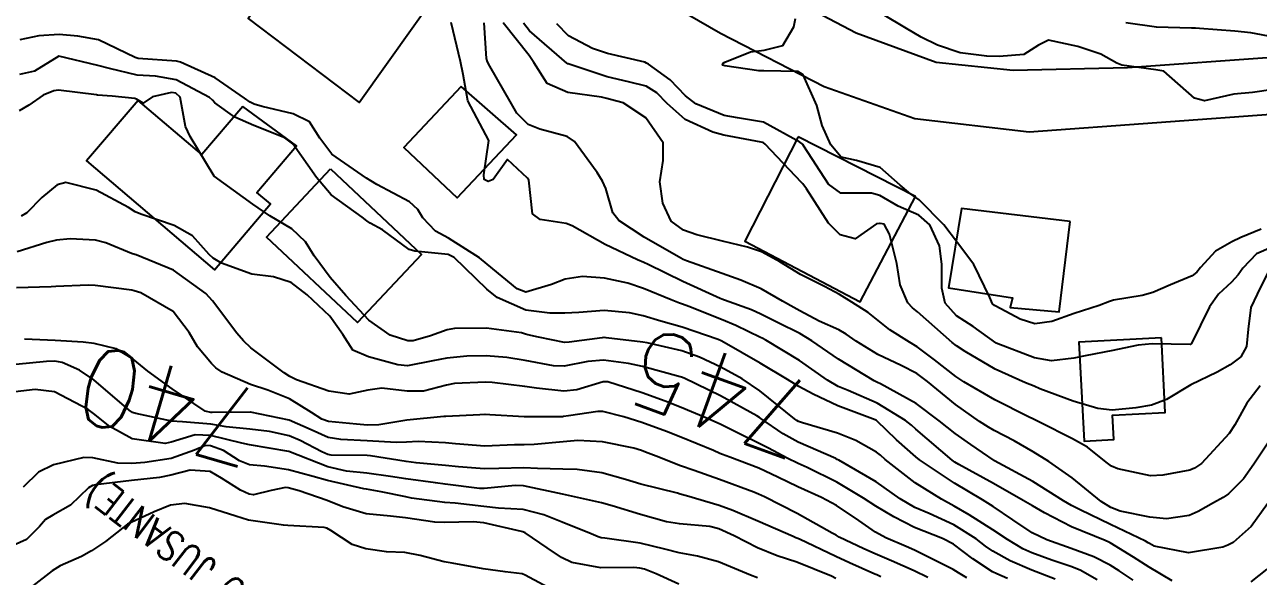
# Model space of a CAD drawing. Header units: metres. Extents: x 318500 to 325275, y 7408834 to 7428799.
# Drawn here: x 323299 to 323362, y 7421012.5 to 7421040.6 of the extents above; entities that cross this region are included whole.
import ezdxf
from ezdxf.enums import TextEntityAlignment as Align

# ---------------------------------------------------------------- set-up
doc = ezdxf.new("R2010")
doc.units = ezdxf.units.M
doc.header["$MEASUREMENT"] = 0
for name, color, linetype in [('Cotas', 45, 'Continuous'), ('Curvas de Nivel 1m', 11, 'Continuous'), ('Curvas de Nivel 5m', 15, 'Continuous'), ('Edificações', 30, 'Continuous'), ('Linha Férrea', 20, 'Continuous'), ('TEXTO', 45, 'Continuous'), ('Vias Primárias', 230, 'Continuous'), ('Vias Secundárias', 230, 'Continuous')]:
    doc.layers.add(name, color=color, linetype=linetype)
doc.styles.add('ROMANS', font='romans', dxfattribs={"height": 0.2})
doc.styles.add('Style-STANDARD', font='STANDARD.shx')

msp = doc.modelspace()

# ---------------------------------------------------------------- linework, layer by layer
at = {"layer": 'Curvas de Nivel 1m', "flags": 128}
for points, elevation in [([(323362.168, 7421030.208), (323361.12, 7421029.777), (323360.67, 7421029.56), (323359.823, 7421029.082), (323359.065, 7421028.254), (323358.884, 7421028.019), (323358.643, 7421027.822), (323357.54, 7421027.368), (323356.631, 7421026.982), (323356.088, 7421026.828), (323354.624, 7421026.586), (323354.422, 7421026.514), (323353.89, 7421026.321), (323352.616, 7421025.909), (323351.468, 7421025.495), (323350.61, 7421025.385), (323349.861, 7421025.62), (323348.619, 7421026.272), (323348.54, 7421026.312), (323348.437, 7421026.393), (323348.303, 7421026.717), (323347.495, 7421028.407), (323346.666, 7421029.506), (323345.966, 7421030.427), (323344.693, 7421031.71), (323344.258, 7421032.009), (323343.731, 7421032.455), (323342.713, 7421033.351), (323341.498, 7421033.709), (323340.721, 7421033.882), (323340.185, 7421034.505), (323339.749, 7421035.506), (323339.475, 7421036.513), (323338.776, 7421038.087), (323338.508, 7421038.254), (323336.777, 7421038.294), (323336.517, 7421038.294), (323334.78, 7421038.534), (323334.664, 7421038.581), (323334.692, 7421038.67), (323334.782, 7421038.732), (323336.092, 7421039.259), (323336.792, 7421039.345), (323337.744, 7421039.588), (323338.298, 7421040.528), (323338.385, 7421040.958)], 753), ([(323362.771, 7421037.336), (323361.727, 7421037.173), (323360.769, 7421037.092), (323359.264, 7421036.751), (323358.766, 7421036.89), (323357.195, 7421038.276), (323356.781, 7421038.346), (323355.052, 7421038.573), (323354.785, 7421038.673), (323353.982, 7421039.132), (323352.798, 7421039.532), (323351.311, 7421039.846), (323350.799, 7421039.601), (323350.041, 7421039.121), (323348.789, 7421039.013), (323348.156, 7421039.033), (323346.792, 7421039.211), (323345.632, 7421039.597), (323344.804, 7421040.007), (323344.049, 7421040.451), (323342.821, 7421041.177)], 754), ([(323362.49, 7421016.2), (323361.644, 7421015.04), (323360.725, 7421014.226), (323360.458, 7421014.076), (323360.207, 7421013.983), (323358.454, 7421013.698), (323356.7, 7421014.036), (323356.459, 7421014.162), (323356.385, 7421014.207), (323356.249, 7421014.283), (323354.472, 7421015.135), (323352.927, 7421015.89), (323352.486, 7421016.101), (323352.068, 7421016.344), (323350.505, 7421017.328), (323348.549, 7421018.39), (323348.531, 7421018.401), (323347.334, 7421019.214), (323346.534, 7421019.776), (323345.727, 7421020.428), (323344.553, 7421021.31), (323342.723, 7421022.312), (323342.569, 7421022.387), (323342.411, 7421022.472), (323340.586, 7421023.579), (323339.221, 7421024.514), (323338.604, 7421024.881), (323337.501, 7421025.429), (323336.613, 7421025.879), (323336.145, 7421026.087), (323334.765, 7421026.578), (323334.621, 7421026.631), (323334.537, 7421026.665), (323332.634, 7421027.546), (323330.861, 7421028.413), (323330.648, 7421028.508), (323330.321, 7421028.635), (323328.661, 7421029.424), (323326.983, 7421030.37), (323326.677, 7421030.502), (323325.345, 7421030.7), (323324.96, 7421030.983), (323324.765, 7421032.709), (323324.702, 7421032.812), (323323.678, 7421033.764), (323322.951, 7421032.736), (323322.699, 7421032.647), (323322.488, 7421032.742), (323322.471, 7421032.975), (323322.73, 7421034.74), (323321.651, 7421036.751), (323321.426, 7421038.098), (323321.281, 7421038.755), (323320.81, 7421040.76)], 748), ([(323362.531, 7421019.339), (323361.783, 7421018.211), (323361.256, 7421017.472), (323360.497, 7421016.71), (323360.214, 7421016.515), (323359.724, 7421016.241), (323358.939, 7421015.798), (323358.48, 7421015.603), (323357.323, 7421015.426), (323356.478, 7421015.508), (323354.96, 7421015.826), (323354.485, 7421016.008), (323353.985, 7421016.318), (323352.508, 7421017.517), (323351.321, 7421018.352), (323350.525, 7421018.845), (323349.556, 7421019.401), (323348.535, 7421019.936), (323348.247, 7421020.104), (323347.783, 7421020.401), (323346.553, 7421021.266), (323345.13, 7421022.434), (323344.576, 7421022.837), (323343.788, 7421023.246), (323342.59, 7421023.816), (323341.477, 7421024.487), (323340.966, 7421024.857), (323340.606, 7421025.064), (323339.598, 7421025.522), (323338.615, 7421026.036), (323338.296, 7421026.204), (323337.717, 7421026.534), (323336.629, 7421027.167), (323335.602, 7421027.599), (323334.64, 7421027.943), (323332.819, 7421028.598), (323332.651, 7421028.663), (323332.524, 7421028.729), (323330.668, 7421029.799), (323329.372, 7421030.65), (323329.063, 7421031.033), (323328.696, 7421032.289), (323328.54, 7421032.662), (323328.268, 7421033.103), (323327.108, 7421034.676), (323326.734, 7421034.933), (323325.341, 7421035.303), (323324.738, 7421035.541), (323324.155, 7421036.13), (323323.813, 7421036.724), (323322.777, 7421038.521), (323322.667, 7421038.741), (323322.616, 7421038.908), (323322.491, 7421040.743)], 749), ([(323362.601, 7421028.201), (323361.957, 7421026.883), (323361.637, 7421026.215), (323361.505, 7421025.113), (323361.421, 7421024.218), (323361.117, 7421023.697), (323360.586, 7421023.281), (323359.909, 7421022.911), (323358.57, 7421022.26), (323357.322, 7421021.509), (323356.554, 7421021.228), (323355.759, 7421021.085), (323354.55, 7421020.98), (323353.814, 7421021.058), (323352.556, 7421021.432), (323350.855, 7421022.068), (323350.567, 7421022.189), (323350.137, 7421022.366), (323348.58, 7421023.066), (323347.041, 7421023.966), (323346.598, 7421024.256), (323346.39, 7421024.422), (323344.615, 7421025.984), (323344.364, 7421026.19), (323344.117, 7421026.448), (323343.723, 7421027.364), (323343.561, 7421028.456), (323343.19, 7421029.945), (323342.913, 7421030.467), (323342.713, 7421030.503), (323342.68, 7421030.503), (323342.514, 7421030.472), (323341.439, 7421029.718), (323340.671, 7421029.923), (323340.073, 7421030.506), (323338.946, 7421032.269), (323338.758, 7421032.519), (323338.701, 7421032.586), (323336.845, 7421034.548), (323336.731, 7421034.622), (323336.633, 7421034.65), (323334.736, 7421035.005), (323334.159, 7421035.165), (323332.748, 7421035.811), (323331.838, 7421036.614), (323331.315, 7421037.171), (323330.769, 7421037.505), (323329.857, 7421037.729), (323328.773, 7421037.977), (323326.835, 7421038.623), (323326.78, 7421038.636), (323326.749, 7421038.65), (323326.712, 7421038.681), (323324.804, 7421040.336), (323324.492, 7421040.715)], 751), ([(323362.666, 7421029.28), (323361.93, 7421028.942), (323361.227, 7421028.221), (323360.99, 7421027.88), (323360.639, 7421027.512), (323359.978, 7421026.892), (323359.527, 7421026.246), (323358.601, 7421024.378), (323358.536, 7421024.325), (323356.601, 7421024.355), (323355.886, 7421024.291), (323354.827, 7421024.076), (323354.596, 7421024.023), (323353.175, 7421023.747), (323352.589, 7421023.63), (323351.455, 7421023.484), (323350.589, 7421023.647), (323348.636, 7421024.389), (323348.613, 7421024.403), (323347.451, 7421025.25), (323346.614, 7421025.793), (323346.031, 7421026.426), (323345.855, 7421027.205), (323345.862, 7421028.428), (323345.736, 7421029.357), (323345.248, 7421030.434), (323344.685, 7421030.916), (323343.62, 7421031.387), (323342.695, 7421031.932), (323342.259, 7421032.04), (323340.695, 7421032.039), (323340.079, 7421032.506), (323338.807, 7421034.441), (323338.759, 7421034.52), (323338.731, 7421034.558), (323338.601, 7421034.653), (323336.747, 7421035.676), (323335.429, 7421035.891), (323334.751, 7421036.007), (323333.295, 7421036.595), (323332.764, 7421037.019), (323331.991, 7421037.83), (323330.884, 7421038.628), (323330.781, 7421038.685), (323330.689, 7421038.724), (323328.788, 7421039.175), (323328.028, 7421039.431), (323326.801, 7421040.069), (323326.193, 7421040.689)], 752), ([(323357.612, 7421012.268), (323356.447, 7421012.961), (323355.639, 7421013.479), (323354.459, 7421014.21), (323354.389, 7421014.241), (323354.192, 7421014.314), (323352.47, 7421015.022), (323351.096, 7421015.739), (323350.486, 7421016.093), (323350.018, 7421016.367), (323348.503, 7421017.234), (323346.729, 7421018.205), (323346.519, 7421018.324), (323346.385, 7421018.421), (323344.536, 7421020), (323344.303, 7421020.209), (323344.003, 7421020.448), (323342.553, 7421021.327), (323341.083, 7421021.972), (323340.565, 7421022.187), (323340.024, 7421022.505), (323338.585, 7421023.513), (323336.874, 7421024.546), (323336.69, 7421024.638), (323336.601, 7421024.684), (323335.332, 7421025.294), (323334.61, 7421025.6), (323332.944, 7421026.27), (323332.618, 7421026.389), (323332.456, 7421026.44), (323332.032, 7421026.609), (323330.628, 7421027.186), (323329.82, 7421027.454), (323328.636, 7421027.708), (323327.518, 7421027.79), (323326.635, 7421027.65), (323325.934, 7421027.387), (323324.624, 7421026.996), (323324.178, 7421027.165), (323322.645, 7421028.421), (323322.25, 7421028.744), (323320.665, 7421029.753), (323320.002, 7421030.102), (323319.352, 7421030.78), (323319.109, 7421031.216), (323318.682, 7421031.601), (323317.011, 7421032.491), (323316.698, 7421032.679), (323316.482, 7421032.813), (323314.718, 7421034.04), (323314.1, 7421034.849), (323313.567, 7421035.686), (323312.742, 7421036.098), (323311.164, 7421036.467), (323310.747, 7421036.593), (323310.541, 7421036.686), (323310.252, 7421036.897), (323308.765, 7421037.929), (323306.987, 7421038.737), (323306.777, 7421038.78), (323304.826, 7421038.922), (323304.779, 7421038.93), (323304.668, 7421038.972), (323302.793, 7421039.87), (323301.752, 7421040.059), (323300.797, 7421040.147), (323299.762, 7421040.074), (323298.792, 7421039.873)], 747), ([(323355.623, 7421012.292), (323354.91, 7421012.768), (323354.448, 7421013.062), (323353.618, 7421013.489), (323352.456, 7421013.914), (323351.222, 7421014.352), (323350.465, 7421014.721), (323349.479, 7421015.371), (323348.485, 7421016.056), (323347.933, 7421016.398), (323346.502, 7421017.25), (323344.72, 7421018.438), (323344.522, 7421018.592), (323343.536, 7421019.461), (323342.54, 7421020.434), (323342.519, 7421020.45), (323342.46, 7421020.471), (323340.55, 7421021.188), (323339.281, 7421021.791), (323338.565, 7421022.174), (323337.97, 7421022.529), (323336.582, 7421023.374), (323334.749, 7421024.427), (323334.599, 7421024.508), (323334.436, 7421024.582), (323332.606, 7421025.209), (323331.513, 7421025.52), (323330.611, 7421025.778), (323329.914, 7421025.942), (323328.614, 7421026.064), (323327.321, 7421025.964), (323326.612, 7421025.921), (323325.844, 7421025.923), (323324.614, 7421026.075), (323323.156, 7421026.725), (323322.626, 7421027.152), (323320.967, 7421028.757), (323320.652, 7421028.909), (323318.953, 7421029.084), (323318.654, 7421029.179), (323317.295, 7421030.172), (323316.667, 7421030.516), (323316.496, 7421030.64), (323316.261, 7421030.816), (323314.687, 7421031.963), (323313.93, 7421032.852), (323312.725, 7421034.556), (323312.318, 7421034.874), (323310.736, 7421035.501), (323309.753, 7421035.918), (323308.747, 7421036.661), (323308.623, 7421036.796), (323308.467, 7421036.924), (323306.763, 7421037.825), (323305.707, 7421038.019), (323304.767, 7421038.074), (323303.364, 7421038.399), (323302.773, 7421038.553), (323300.78, 7421039.03), (323299.536, 7421038.275), (323298.766, 7421038.097)], 746), ([(323351.644, 7421012.348), (323350.445, 7421012.815), (323349.355, 7421013.282), (323348.454, 7421013.785), (323348.094, 7421014.033), (323347.605, 7421014.403), (323346.471, 7421015.123), (323345.218, 7421015.693), (323344.483, 7421016.002), (323343.736, 7421016.451), (323342.503, 7421017.308), (323340.592, 7421018.426), (323340.519, 7421018.463), (323340.447, 7421018.501), (323338.528, 7421019.347), (323337.757, 7421019.757), (323336.615, 7421020.549), (323336.541, 7421020.601), (323336.404, 7421020.69), (323334.557, 7421021.712), (323332.708, 7421022.599), (323332.571, 7421022.652), (323332.495, 7421022.677), (323330.579, 7421023.206), (323329.862, 7421023.36), (323328.583, 7421023.52), (323327.787, 7421023.463), (323326.578, 7421023.217), (323326.033, 7421023.234), (323324.582, 7421023.514), (323323.648, 7421023.655), (323322.585, 7421023.738), (323321.606, 7421023.723), (323320.583, 7421023.63), (323319.863, 7421023.489), (323318.577, 7421023.234), (323318.08, 7421023.29), (323316.579, 7421023.687), (323315.787, 7421024.026), (323315.278, 7421024.83), (323314.604, 7421025.777), (323313.45, 7421026.858), (323312.629, 7421027.495), (323311.737, 7421027.775), (323310.635, 7421027.914), (323309.08, 7421028.477), (323308.647, 7421028.73), (323308.448, 7421028.923), (323307.593, 7421029.869), (323306.664, 7421030.392), (323304.966, 7421030.967), (323304.672, 7421031.091), (323304.335, 7421031.315), (323302.688, 7421032.205), (323301.133, 7421032.583), (323300.692, 7421032.469), (323299.902, 7421031.818), (323299.146, 7421031.045), (323298.85, 7421030.866)], 744), ([(323349.21, 7421012.378), (323348.671, 7421012.615), (323348.443, 7421012.731), (323347.435, 7421013.391), (323346.457, 7421014.128), (323345.895, 7421014.426), (323344.468, 7421014.991), (323343.399, 7421015.533), (323342.484, 7421016.077), (323341.855, 7421016.48), (323340.502, 7421017.294), (323338.988, 7421018.041), (323338.516, 7421018.259), (323337.96, 7421018.528), (323337.011, 7421019.029), (323336.527, 7421019.279), (323335.658, 7421019.69), (323334.537, 7421020.251), (323333.814, 7421020.587), (323332.548, 7421021.107), (323331.736, 7421021.428), (323330.558, 7421021.86), (323328.803, 7421022.42), (323328.566, 7421022.421), (323327.219, 7421022.011), (323326.559, 7421021.946), (323325.165, 7421022.097), (323324.562, 7421022.172), (323322.904, 7421022.387), (323322.565, 7421022.408), (323320.984, 7421022.334), (323320.562, 7421022.256), (323319.389, 7421021.946), (323318.557, 7421021.94), (323317.268, 7421022.094), (323316.558, 7421021.986), (323315.593, 7421021.786), (323314.557, 7421021.948), (323312.908, 7421022.522), (323312.567, 7421022.694), (323312.276, 7421022.873), (323310.583, 7421024.149), (323310.198, 7421024.508), (323309.855, 7421024.901), (323308.614, 7421026.551), (323308.274, 7421026.925), (323306.637, 7421028.115), (323304.725, 7421028.893), (323304.649, 7421028.918), (323304.492, 7421028.972), (323303.169, 7421029.506), (323302.656, 7421029.641), (323301.36, 7421029.722), (323300.656, 7421029.65), (323300.169, 7421029.521), (323298.65, 7421029.05)], 743), ([(323347.139, 7421012.41), (323346.702, 7421012.676), (323346.444, 7421012.837), (323345.626, 7421013.25), (323344.454, 7421013.827), (323344.032, 7421014.023), (323343, 7421014.462), (323342.464, 7421014.756), (323341.615, 7421015.34), (323340.484, 7421016.105), (323339.711, 7421016.508), (323338.498, 7421017.061), (323337.48, 7421017.561), (323336.512, 7421018.011), (323335.027, 7421018.572), (323334.655, 7421018.712), (323334.522, 7421018.768), (323334.196, 7421018.911), (323332.53, 7421019.595), (323331.807, 7421019.885), (323330.537, 7421020.348), (323329.63, 7421020.639), (323328.544, 7421020.904), (323328.296, 7421020.902), (323326.798, 7421020.676), (323326.54, 7421020.643), (323326.497, 7421020.638), (323324.539, 7421020.636), (323322.783, 7421020.728), (323322.54, 7421020.747), (323322.523, 7421020.747), (323322.269, 7421020.734), (323320.539, 7421020.657), (323320.429, 7421020.652), (323318.537, 7421020.459), (323317.109, 7421020.229), (323316.534, 7421020.215), (323315.966, 7421020.25), (323314.536, 7421020.396), (323314.203, 7421020.512), (323313.669, 7421020.853), (323312.55, 7421021.544), (323311.439, 7421021.999), (323310.561, 7421022.274), (323309.109, 7421022.912), (323308.788, 7421023.132), (323308.574, 7421023.355), (323307.859, 7421024.207), (323307.422, 7421024.938), (323306.606, 7421026.002), (323304.954, 7421026.967), (323304.621, 7421027.069), (323304.5, 7421027.094), (323302.625, 7421027.335), (323302.28, 7421027.35), (323300.624, 7421027.28), (323300.387, 7421027.269), (323298.622, 7421027.212)], 742), ([(323345.148, 7421012.433), (323344.443, 7421012.779), (323343.281, 7421013.29), (323342.452, 7421013.64), (323341.87, 7421013.895), (323340.622, 7421014.498), (323340.461, 7421014.588), (323340.267, 7421014.698), (323338.478, 7421015.701), (323336.809, 7421016.545), (323336.492, 7421016.691), (323336.266, 7421016.781), (323334.503, 7421017.433), (323333.21, 7421017.889), (323332.513, 7421018.137), (323331.269, 7421018.619), (323330.733, 7421018.838), (323330.523, 7421018.915), (323330.129, 7421019.029), (323328.527, 7421019.361), (323327.281, 7421019.422), (323326.527, 7421019.362), (323325.048, 7421019.225), (323324.525, 7421019.21), (323324.042, 7421019.198), (323322.524, 7421019.139), (323321.026, 7421019.253), (323320.525, 7421019.299), (323319.118, 7421019.374), (323318.525, 7421019.337), (323318.005, 7421019.316), (323316.526, 7421019.407), (323315.17, 7421019.474), (323314.527, 7421019.586), (323313.654, 7421019.975), (323312.536, 7421020.459), (323310.561, 7421020.869), (323310.54, 7421020.872), (323308.608, 7421020.85), (323308.539, 7421020.858), (323308.246, 7421020.924), (323306.557, 7421022.057), (323305.318, 7421022.963), (323304.576, 7421023.583), (323303.709, 7421024.11), (323302.584, 7421024.372), (323302.01, 7421024.434), (323300.585, 7421024.526), (323299.031, 7421024.6)], 741), ([(323340.438, 7421012.387), (323340.231, 7421012.502), (323338.447, 7421013.214), (323337.448, 7421013.533), (323336.454, 7421013.94), (323335.262, 7421014.562), (323334.465, 7421014.914), (323334.013, 7421015.03), (323332.469, 7421015.167), (323331.799, 7421015.281), (323330.475, 7421015.647), (323329.028, 7421016.098), (323328.484, 7421016.242), (323326.49, 7421016.68), (323324.496, 7421017.117), (323324.074, 7421017.137), (323322.494, 7421016.977), (323322.246, 7421016.981), (323320.497, 7421017.196), (323320.007, 7421017.258), (323318.5, 7421017.465), (323317.705, 7421017.595), (323316.504, 7421017.761), (323315.467, 7421017.864), (323314.509, 7421018.087), (323312.52, 7421018.87), (323310.515, 7421019.206), (323310.125, 7421019.287), (323308.522, 7421019.688), (323307.738, 7421019.716), (323306.516, 7421019.337), (323306.199, 7421019.268), (323304.518, 7421019.518), (323303.382, 7421020.133), (323302.537, 7421020.809), (323302.276, 7421021.004), (323300.553, 7421021.909), (323299.564, 7421022.03), (323298.553, 7421021.914)], 739), ([(323336.438, 7421012.419), (323336.096, 7421012.553), (323334.447, 7421013.232), (323333.389, 7421013.526), (323332.451, 7421013.7), (323331.722, 7421013.881), (323330.456, 7421014.18), (323328.658, 7421014.448), (323328.458, 7421014.465), (323328.309, 7421014.502), (323327.96, 7421014.657), (323326.469, 7421015.265), (323325.542, 7421015.626), (323324.478, 7421015.903), (323323.224, 7421015.978), (323322.48, 7421016.051), (323321.013, 7421016.221), (323320.483, 7421016.265), (323318.781, 7421016.49), (323318.486, 7421016.545), (323317.24, 7421016.803), (323316.492, 7421016.938), (323316.341, 7421016.964), (323314.498, 7421017.379), (323313.76, 7421017.592), (323312.506, 7421017.929), (323311.271, 7421018.113), (323310.503, 7421018.18), (323310.001, 7421018.394), (323309.19, 7421018.91), (323308.514, 7421019.16), (323308.271, 7421019.167), (323307.698, 7421018.932), (323306.505, 7421018.498), (323305.165, 7421018.302), (323304.503, 7421018.244), (323303.786, 7421018.263), (323302.505, 7421018.546), (323302.055, 7421018.556), (323300.502, 7421018.184), (323299.732, 7421017.803), (323298.962, 7421017.045)], 738), ([(323332.432, 7421012.089), (323331.269, 7421012.618), (323330.675, 7421012.859), (323330.443, 7421012.919), (323330.134, 7421012.942), (323328.443, 7421012.924), (323326.97, 7421013.197), (323326.448, 7421013.447), (323325.709, 7421013.948), (323324.586, 7421014.708), (323324.461, 7421014.765), (323324.395, 7421014.777), (323322.467, 7421015.221), (323321.931, 7421015.275), (323320.467, 7421015.237), (323319.97, 7421015.265), (323318.47, 7421015.484), (323317.703, 7421015.566), (323316.473, 7421015.68), (323315.274, 7421016.032), (323314.483, 7421016.358), (323313.041, 7421016.862), (323312.492, 7421017.01), (323312.344, 7421017.019), (323311.622, 7421016.879), (323310.716, 7421016.658), (323310.487, 7421016.687), (323310.046, 7421016.897), (323309.079, 7421017.495), (323308.499, 7421017.842), (323307.483, 7421017.918), (323306.497, 7421017.652), (323305.915, 7421017.537), (323304.494, 7421017.386), (323302.651, 7421017.157), (323302.491, 7421017.128), (323302.288, 7421017.003), (323301.375, 7421016.118), (323300.469, 7421015.607), (323300.102, 7421015.397), (323299.781, 7421015.037), (323299.119, 7421014.374), (323298.445, 7421014.067)], 737), ([(323326.423, 7421011.561), (323324.59, 7421012.556), (323324.439, 7421012.625), (323323.565, 7421012.719), (323322.442, 7421012.883), (323320.862, 7421013.171), (323320.445, 7421013.241), (323319.232, 7421013.563), (323318.449, 7421013.709), (323317.497, 7421013.752), (323316.451, 7421013.89), (323315.755, 7421014.123), (323314.663, 7421014.837), (323314.462, 7421014.948), (323314.317, 7421014.987), (323312.463, 7421015.086), (323312.239, 7421015.097), (323310.467, 7421015.362), (323309.814, 7421015.556), (323308.476, 7421015.984), (323307.216, 7421016.202), (323306.478, 7421016.125), (323305.643, 7421015.787), (323304.464, 7421015.238), (323304.288, 7421015.148), (323304.037, 7421014.976), (323303.163, 7421014.276), (323302.442, 7421013.792), (323301.932, 7421013.514), (323300.852, 7421013.024), (323300.427, 7421012.767), (323299.455, 7421012.004)], 736), ([(323362.447, 7421012.861), (323361.636, 7421012.212)], 747)]:
    msp.add_lwpolyline(points, dxfattribs=dict(at, elevation=elevation))
at = {"layer": 'Curvas de Nivel 5m', "flags": 128}
for points, elevation in [([(323362.104, 7421022.207), (323361.438, 7421021.335), (323360.814, 7421020.226), (323360.536, 7421019.785), (323359.111, 7421018.251), (323358.765, 7421018.008), (323358.515, 7421017.917), (323357.134, 7421017.65), (323356.51, 7421017.63), (323354.84, 7421017.981), (323354.517, 7421018.113), (323354.256, 7421018.314), (323353.289, 7421019.09), (323352.532, 7421019.513), (323350.852, 7421020.357), (323350.542, 7421020.509), (323350.28, 7421020.628), (323348.557, 7421021.502), (323346.985, 7421022.414), (323346.574, 7421022.695), (323345.485, 7421023.533), (323344.596, 7421024.198), (323344.2, 7421024.446), (323343.209, 7421025.064), (323342.611, 7421025.543), (323342.091, 7421025.954), (323341.263, 7421026.49), (323340.626, 7421026.872), (323339.864, 7421027.275), (323338.641, 7421027.903), (323337.579, 7421028.536), (323336.657, 7421029.045), (323335.93, 7421029.291), (323334.665, 7421029.601), (323333.347, 7421029.916), (323332.673, 7421030.158), (323332.047, 7421030.609), (323331.605, 7421031.533), (323331.454, 7421032.619), (323331.625, 7421033.707), (323331.633, 7421034.616), (323330.749, 7421035.888), (323329.594, 7421036.647), (323328.934, 7421036.83), (323328.762, 7421036.868), (323328.49, 7421036.936), (323326.765, 7421037.178), (323325.701, 7421037.633), (323325.026, 7421038.706), (323324.785, 7421039.074), (323323.462, 7421040.73)], 750), ([(323362.807, 7421040.002), (323361.633, 7421040.218), (323360.811, 7421040.315), (323359.01, 7421040.454), (323358.813, 7421040.462), (323358.612, 7421040.464), (323356.814, 7421040.514), (323355.251, 7421040.738)], 755), ([(323353.783, 7421012.32), (323352.918, 7421012.806), (323352.447, 7421012.996), (323351.474, 7421013.325), (323350.453, 7421013.694), (323349.99, 7421013.901), (323349.216, 7421014.379), (323348.467, 7421014.873), (323347.247, 7421015.64), (323346.485, 7421016.08), (323345.844, 7421016.426), (323344.502, 7421017.263), (323342.97, 7421018.463), (323342.73, 7421018.674), (323342.524, 7421018.837), (323341.475, 7421019.432), (323340.533, 7421019.802), (323338.736, 7421020.32), (323338.539, 7421020.393), (323338.455, 7421020.437), (323338.337, 7421020.523), (323336.561, 7421021.954), (323335.664, 7421022.564), (323334.579, 7421023.16), (323333.493, 7421023.685), (323332.591, 7421024.003), (323330.818, 7421024.405), (323330.597, 7421024.441), (323328.728, 7421024.658), (323328.615, 7421024.675), (323328.6, 7421024.673), (323328.518, 7421024.661), (323326.839, 7421024.435), (323326.596, 7421024.431), (323325.265, 7421024.7), (323324.714, 7421024.821), (323324.601, 7421024.851), (323324.395, 7421024.919), (323322.604, 7421025.164), (323320.983, 7421025.134), (323320.603, 7421025.072), (323319.75, 7421024.773), (323318.873, 7421024.509), (323318.596, 7421024.506), (323317.69, 7421024.799), (323316.601, 7421025.56), (323315.422, 7421026.828), (323314.633, 7421027.735), (323313.808, 7421028.853), (323313.365, 7421029.567), (323312.664, 7421030.225), (323311.54, 7421030.881), (323310.679, 7421031.481), (323308.7, 7421032.92), (323307.479, 7421034.939), (323307.24, 7421035.448), (323306.964, 7421036.947), (323306.753, 7421037.147), (323306.523, 7421037.182), (323305.554, 7421036.962), (323305.075, 7421036.639), (323304.749, 7421036.837), (323304.657, 7421036.879), (323303.499, 7421036.989), (323302.751, 7421037.05), (323302.698, 7421037.054), (323300.754, 7421037.306), (323300.517, 7421037.269), (323299.98, 7421037.038), (323299.247, 7421036.543), (323298.742, 7421036.245)], 745), ([(323342.747, 7421012.465), (323342.536, 7421012.564), (323342.441, 7421012.603), (323341.137, 7421013.18), (323340.45, 7421013.499), (323338.584, 7421014.394), (323338.459, 7421014.446), (323338.403, 7421014.465), (323338.267, 7421014.523), (323336.471, 7421015.313), (323335.192, 7421015.851), (323334.483, 7421016.107), (323332.819, 7421016.595), (323332.491, 7421016.69), (323332.364, 7421016.73), (323330.498, 7421017.194), (323329.7, 7421017.44), (323328.507, 7421017.768), (323327.239, 7421017.939), (323326.509, 7421017.968), (323325.211, 7421017.998), (323324.51, 7421018.025), (323323.235, 7421017.997), (323322.509, 7421017.972), (323321.184, 7421018.076), (323320.511, 7421018.146), (323319.013, 7421018.282), (323318.513, 7421018.346), (323316.684, 7421018.642), (323316.518, 7421018.657), (323314.672, 7421018.683), (323314.518, 7421018.716), (323314.209, 7421018.845), (323313.092, 7421019.427), (323312.528, 7421019.666), (323311.523, 7421019.887), (323310.527, 7421020), (323309.313, 7421020.123), (323308.53, 7421020.252), (323307.09, 7421020.383), (323306.532, 7421020.405), (323304.708, 7421020.797), (323304.538, 7421020.857), (323304.364, 7421020.973), (323302.563, 7421022.512), (323301.837, 7421023.011), (323300.953, 7421023.404), (323300.574, 7421023.467), (323300.148, 7421023.46), (323298.573, 7421023.309)], 740)]:
    msp.add_lwpolyline(points, dxfattribs=dict(at, elevation=elevation))
at = {"layer": 'Edificações'}
for points in [[(323320.292, 7421042.551), (323317.033, 7421045.008), (323315.588, 7421043.092), (323313.337, 7421044.788), (323310.442, 7421040.949), (323316.11, 7421036.675)], [(323321.309, 7421037.48), (323318.389, 7421034.379), (323321.115, 7421031.812), (323324.141, 7421035.026)], [(323310.171, 7421036.474), (323308.072, 7421034.011), (323304.826, 7421036.778), (323302.196, 7421033.691), (323308.717, 7421028.133), (323311.584, 7421031.497), (323310.893, 7421032.086), (323312.91, 7421034.453)], [(323338.521, 7421034.925), (323335.802, 7421029.6), (323341.685, 7421026.493), (323344.516, 7421031.874)], [(323314.647, 7421033.284), (323319.289, 7421028.923), (323316.016, 7421025.44), (323311.375, 7421029.801)], [(323352.408, 7421030.594), (323346.857, 7421031.26), (323346.191, 7421027.21), (323349.466, 7421026.711), (323349.355, 7421026.212), (323351.853, 7421025.99)], [(323357.076, 7421024.657), (323352.857, 7421024.435), (323353.122, 7421019.395), (323354.64, 7421019.475), (323354.575, 7421020.712), (323357.253, 7421020.853)]]:
    msp.add_lwpolyline(points, close=True, dxfattribs=at)
at = {"layer": 'Linha Férrea'}
for points in [[(322143.825, 7422393.254, 0.177055), (322348.62, 7422102.056), (322434.806, 7422041.149, -0.110991), (322629.993, 7421830.678), (322682.61, 7421743.599), (322746.773, 7421641.593), (322762.264, 7421616.034), (322784.09, 7421580.598, 0.089131), (322895.412, 7421449.131), (322994.737, 7421367.338, -0.08158), (323134.171, 7421212.836), (323192.504, 7421114.159, 0.09806), (323348.116, 7420944.919), (323507.932, 7420825.984), (323699.619, 7420681.705), (323733.067, 7420655.668, -0.104587), (323843.705, 7420529.863, -0.339852), (323771.4, 7420065.587)], [(323771.4, 7420065.587, 0.339852), (323843.705, 7420529.863, 0.104587), (323733.067, 7420655.668), (323699.619, 7420681.705), (323507.932, 7420825.984), (323348.116, 7420944.919, -0.09806), (323192.504, 7421114.159), (323134.171, 7421212.836, 0.08158), (322994.737, 7421367.338), (322895.412, 7421449.131, -0.089131), (322784.09, 7421580.598), (322762.264, 7421616.034), (322746.773, 7421641.593), (322682.61, 7421743.599), (322629.993, 7421830.678, 0.110991), (322434.806, 7422041.149), (322348.62, 7422102.056, -0.177055), (322143.825, 7422393.254)], [(322140.246, 7422392.292, 0.177815), (322346.493, 7422099.021), (322440.925, 7422031.999, -0.098061), (322613.888, 7421848.216), (322683.948, 7421733.892), (322746.506, 7421634.335), (322780.475, 7421578.692, 0.094269), (322901.272, 7421438.87), (322999.189, 7421358.366, -0.08072), (323136.386, 7421201.409), (323184.599, 7421119.369, 0.102464), (323355.759, 7420933.913), (323510.091, 7420819.318), (323694.288, 7420680.697, -0.007988), (323738.117, 7420646.682, -0.098634), (323840.146, 7420527.887, -0.339824), (323768.602, 7420068.543)], [(323768.602, 7420068.543, 0.339824), (323840.146, 7420527.887, 0.098634), (323738.117, 7420646.682, 0.007988), (323694.288, 7420680.697), (323510.091, 7420819.318), (323355.759, 7420933.913, -0.102464), (323184.599, 7421119.369), (323136.386, 7421201.409, 0.08072), (322999.189, 7421358.366), (322901.272, 7421438.87, -0.094269), (322780.475, 7421578.692), (322746.506, 7421634.335), (322683.948, 7421733.892), (322613.888, 7421848.216, 0.098061), (322440.925, 7422031.999), (322346.493, 7422099.021, -0.177815), (322140.246, 7422392.292)]]:
    msp.add_lwpolyline(points, format="xyb", dxfattribs=at)
at = {"layer": 'Vias Primárias'}
for points in [[(323715.644, 7420145.548, 0), (323709.04, 7420132.939)], [(323831.088, 7420001.787, 0), (323833.844, 7420008.443, 0.220888)], [(323205.069, 7420933.766, 0), (323207.298, 7420931.929, 0.020742), (323210.311, 7420929.649), (323213.335, 7420928.865), (323214.564, 7420929.479), (323216.061, 7420926.782), (323213.869, 7420925.313), (323213.871, 7420924.556), (323218.068, 7420917.639), (323222.108, 7420910.972), (323227.38, 7420903.131), (323230.217, 7420898.982, 0.38291), (323236.446, 7420897.46), (323249.502, 7420903.926), (323257.59, 7420907.836)]]:
    msp.add_lwpolyline(points, format="xyb", dxfattribs=at)
at = {"layer": 'Vias Secundárias'}
for points in [[(323362.942, 7421038.985), (323355.343, 7421038.442), (323349.508, 7421038.306), (323345.562, 7421038.718), (323341.491, 7421040.21), (323331.178, 7421045.635), (323316.081, 7421056.907), (323298.836, 7421068.994), (323290.287, 7421073.199), (323281.455, 7421077.687), (323270.721, 7421086.115)], [(323272.357, 7421081.363), (323279.007, 7421075.937), (323286.47, 7421071.461), (323294.767, 7421067.096), (323299.381, 7421063.977), (323306.03, 7421060.45), (323312.408, 7421056.11), (323317.565, 7421051.769), (323323.823, 7421047.135), (323329.387, 7421043.202), (323334.551, 7421040.209), (323339.844, 7421037.496), (323344.482, 7421035.857), (323350.317, 7421035.179), (323363.357, 7421036.132)]]:
    msp.add_lwpolyline(points, dxfattribs=at)

# ---------------------------------------------------------------- texts
at = {"layer": 'Cotas', "style": 'Style-STANDARD'}
for s, rotation, p in [('745', 160.15537, (323334.558, 7421021.844, 745)), ('740', 163.85303, (323306.4, 7421021.189, 740))]:
    msp.add_text(s, height=4, rotation=rotation, dxfattribs=at).set_placement(p, align=Align.MIDDLE_CENTER)
at = {"layer": 'TEXTO', "style": 'ROMANS', "width": 0.8}
msp.add_text('Fundo=732,029 (SEÇÃO JUSANTE)', height=1.5, rotation=142.73378, dxfattribs=at).set_placement((323325.111, 7421000.818))

doc.saveas('drawing.dxf')
